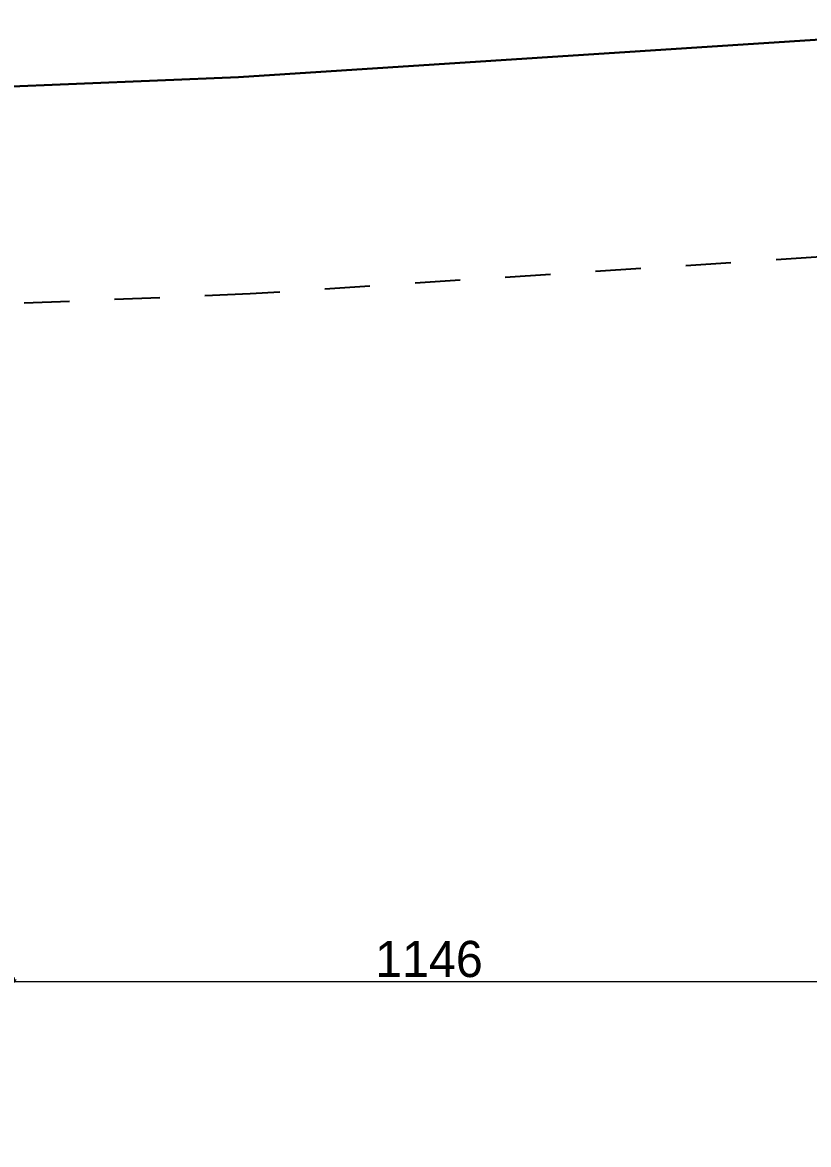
# Model space of a CAD drawing. Header units: centimetres. Extents: x 562865 to 1310255, y -148070 to 32737.
# Drawn here: x 656037 to 657123, y -25463 to -23912 of the extents above; entities that cross this region are included whole.
import ezdxf

# ---------------------------------------------------------------- set-up
doc = ezdxf.new("R2010")
doc.units = ezdxf.units.CM
doc.header["$LTSCALE"] = 2.5
doc.linetypes.add('DASHED', pattern=[0.25, 0.125, -0.125])
doc.layers.get('0').update_dxf_attribs({"color": 86})
for name, color, linetype, lineweight in [('DUVAR', 4, 'Continuous', 30), ('GÖRÜNÜŞLER', 96, 'Continuous', 25), ('iç ölçü', 106, 'Continuous', 18)]:
    doc.layers.add(name, color=color, linetype=linetype, lineweight=lineweight)
doc.styles.add('PINAR', font='comic.ttf')
doc.dimstyles.new('TEMİZ ÖLÇÜ', dxfattribs={"dimtxt": 10, "dimasz": 5, "dimexe": 1.8, "dimexo": 0.625, "dimgap": 3, "dimtad": 1, "dimdec": 0, "dimrnd": 0.5, "dimzin": 1, "dimdsep": 46, "dimtxsty": 'PINAR', "dimblk": 'OBLIQUE', "dimcen": 0.9, "dimdle": 2, "dimclrd": 256, "dimclre": 256, "dimclrt": 7, "dimadec": 0, "dimazin": 0, "dimtfac": 1, "dimtdec": 0, "dimtofl": 0, "dimtmove": 2, "dimatfit": 2, "dimfxl": 10, "dimfxlon": 1, "dimlwd": -1, "dimlwe": -1, "dimarcsym": 0})

# ---------------------------------------------------------------- blocks, each defined once
blk = doc.blocks.new('WRTGHBWSTH')
at = {"layer": 'GÖRÜNÜŞLER', "color": 251, "linetype": 'DASHED', "ltscale": 200}
blk.add_lwpolyline([(643862, 7103), (643152.3, 7181.9), (642310, 7155.3), (641146.5, 7079.8), (639025.1, 6992.1), (638997.9, 4472.7), (643762.9, 4472.7)], close=True, dxfattribs=at)
blk = doc.blocks.new('_Oblique')
at = {"color": 0, "linetype": 'ByBlock', "lineweight": -2}
blk.add_line((-0.5, -0.5), (0.5, 0.5), dxfattribs=at)
blk = doc.blocks.new('*D2245')
at = {"layer": 'Defpoints', "color": 0}
for p in [(656025.4, -25231.8), (657171.6, -25231.8), (657171.6, -25237.6)]:
    blk.add_point(p, dxfattribs=at)
at = {"layer": 'iç ölçü'}
for p, q in [((656023.4, -25237.6), (657173.6, -25237.6)), ((656025.4, -25232.4), (656025.4, -25239.4)), ((657171.6, -25232.4), (657171.6, -25239.4))]:
    blk.add_line(p, q, dxfattribs=at)
at = {"layer": 'iç ölçü', "linetype": 'ByBlock', "xscale": 5, "yscale": 5, "zscale": 5, "rotation": 180}
blk.add_blockref('_Oblique', (656025.4, -25237.6), dxfattribs=at)
at = {"layer": 'iç ölçü', "linetype": 'ByBlock', "xscale": 5, "yscale": 5, "zscale": 5}
blk.add_blockref('_Oblique', (657171.6, -25237.6), dxfattribs=at)
at = {"layer": 'iç ölçü', "color": 7, "insert": (656598.5, -25207), "char_height": 50, "attachment_point": 5, "style": 'PINAR'}
blk.add_mtext('1146', dxfattribs=at)

msp = doc.modelspace()

# ---------------------------------------------------------------- linework, layer by layer
at = {"layer": 'DUVAR'}
for p, q in [((657500.3, -23912.4), (656335.3, -23988)), ((656335.3, -23988), (654074.1, -24081.4))]:
    msp.add_line(p, q, dxfattribs=at)

# ---------------------------------------------------------------- block references
msp.add_blockref('WRTGHBWSTH', (15204.8, -31367.4), dxfattribs=at)

# ---------------------------------------------------------------- dimensions: what is measured, and where the dimension line sits
at = {"layer": 'iç ölçü'}
dim = msp.add_linear_dim(base=(657171.6, -25237.6), p1=(656025.4, -25231.8), p2=(657171.6, -25231.8), dimstyle='TEMİZ ÖLÇÜ', override={"dimtxt": 50}, dxfattribs=at)
dim.commit()
dim.dimension.update_dxf_attribs({"geometry": '*D2245', "text_midpoint": (656598.5, -25207)})

doc.saveas('drawing.dxf')
